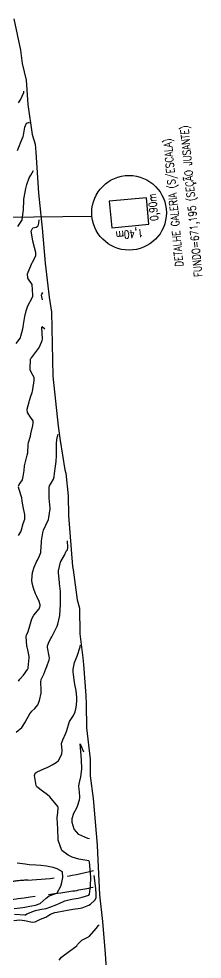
# Model space of a CAD drawing. Header units: metres. Extents: x 298520 to 308411, y 7433745 to 7450750.
# Drawn here: x 300777.6 to 300812, y 7444593.5 to 7444769.8 of the extents above; entities that cross this region are included whole.
import ezdxf

# ---------------------------------------------------------------- set-up
doc = ezdxf.new("R2010")
doc.units = ezdxf.units.M
doc.header["$LTSCALE"] = 10
doc.linetypes.add('CONTINUO', pattern=[0])
doc.linetypes.add('DASHED', pattern=[0.75, 0.5, -0.25])
for name, color, linetype in [('Area', 45, 'Continuous'), ('Curvas de Nivel 1m', 11, 'Continuous'), ('Curvas de Nivel 5m', 15, 'Continuous'), ('TEXTO', 45, 'Continuous'), ('Vias Secundárias', 230, 'DASHED')]:
    doc.layers.add(name, color=color, linetype=linetype)
doc.styles.add('ROMANS', font='romans', dxfattribs={"height": 0.2})

msp = doc.modelspace()

# ---------------------------------------------------------------- linework, layer by layer
at = {"layer": 'Area'}
msp.add_polyline3d([(300776.6, 7444769.79, 699.1), (300777.86, 7444763.94, 685.29), (300778.19, 7444761.44, 694.49), (300778.93, 7444758.27, 688.27), (300779.28, 7444753.75, 700.83), (300780.09, 7444748.1, 691.1), (300780.62, 7444746.28, 702.97), (300780.77, 7444744.78, 703.52), (300781.24, 7444737.07, 694.43), (300781.94, 7444730.56, 701.58), (300782.52, 7444723.97, 706.01), (300783.28, 7444717.6, 707.04), (300783.67, 7444714.82, 706.21), (300783.92, 7444702.82, 705.99), (300784.95, 7444693.44, 705.8), (300785.31, 7444690.71, 707.71), (300786.22, 7444685.25, 690.89), (300786.4, 7444684.64, 708.09), (300786.84, 7444680.34, 709.35), (300786.86, 7444676.67, 706.7), (300787.63, 7444667.14, 705.54), (300787.77, 7444666.51, 698.96), (300788.48, 7444660.86, 691.88), (300788.94, 7444659.28, 697.13), (300789.01, 7444654.52, 705.28), (300789.55, 7444649.96, 697.41), (300789.68, 7444648.77, 697.5), (300790.13, 7444642.94, 702.61), (300790.18, 7444641.29, 701.03), (300790.23, 7444636.85, 697.45), (300790.93, 7444630.99, 695.15), (300790.95, 7444627.87, 707.4), (300791.48, 7444623.64, 705.82), (300792.26, 7444614.87, 698.19), (300792.3, 7444613.43, 698.39), (300792.67, 7444605.56, 692.71), (300793.24, 7444600.53, 695.4), (300793.78, 7444594.48, 704.98), (300794.28, 7444586.93, 704)], dxfattribs=at)
at = {"layer": 'Curvas de Nivel 1m', "flags": 128}
for points, elevation in [([(300777.47, 7444754.01), (300777.9, 7444754.58), (300778.48, 7444756), (300778.48, 7444756.02), (300778.5, 7444756.22)], 686), ([(300777.3, 7444745.08), (300777.66, 7444746.01), (300777.88, 7444746.51), (300778.4, 7444747.72), (300778.46, 7444747.95), (300778.69, 7444749.46), (300779.02, 7444750.22), (300779.35, 7444750.33), (300779.56, 7444750.36)], 687), ([(300777.37, 7444730.84), (300778.15, 7444732), (300778.17, 7444732.04), (300778.21, 7444732.17), (300778.46, 7444734), (300778.5, 7444735.76), (300778.52, 7444736), (300778.58, 7444736.31), (300778.86, 7444737.99), (300779.04, 7444738.74), (300779.51, 7444739.98), (300779.79, 7444740.5), (300780.32, 7444741.36)], 688), ([(300777.03, 7444708.92), (300777.86, 7444710), (300777.89, 7444710.06), (300777.96, 7444710.27), (300778.32, 7444711.65), (300778.38, 7444712), (300778.43, 7444712.45), (300778.66, 7444713.99), (300778.93, 7444715.07), (300779.26, 7444715.98), (300780.04, 7444717.47), (300780.2, 7444717.81), (300780.21, 7444717.97), (300780.07, 7444719.97), (300779.26, 7444721.15), (300779.2, 7444721.98), (300779.92, 7444723.78), (300780.01, 7444723.97), (300780.04, 7444724.04), (300780.12, 7444724.16), (300780.73, 7444725.37), (300780.78, 7444725.96), (300780.27, 7444727.86), (300780.23, 7444727.97), (300780.17, 7444728.15), (300779.89, 7444729.97), (300780.2, 7444730.59), (300780.82, 7444730.72), (300781.2, 7444730.96), (300781.33, 7444731.45), (300781.38, 7444732.09)], 689), ([(300777.53, 7444645.64), (300777.76, 7444645.99), (300778.43, 7444646.75), (300779.21, 7444647.78), (300779.28, 7444647.91), (300779.31, 7444647.98), (300779.34, 7444648.1), (300779.52, 7444649.98), (300779.5, 7444650.24), (300779.25, 7444651.46), (300779.1, 7444651.98), (300779.05, 7444652.18), (300778.94, 7444653.98), (300779, 7444654.27), (300779.29, 7444654.92), (300779.61, 7444655.98), (300780, 7444657.3), (300780.39, 7444657.96), (300781.35, 7444659.19), (300781.57, 7444659.72), (300781.57, 7444659.95), (300781.36, 7444660.57), (300780.91, 7444661.49), (300780.7, 7444661.96), (300780.32, 7444663.03), (300780.07, 7444663.97), (300780.01, 7444664.57), (300780.14, 7444665.97), (300780.44, 7444666.97), (300780.88, 7444667.96), (300781.09, 7444668.31), (300781.46, 7444669.1), (300781.67, 7444669.75), (300781.71, 7444669.95), (300781.8, 7444671.64), (300781.83, 7444671.95), (300782.04, 7444673.42), (300782.19, 7444673.94), (300782.6, 7444674.87), (300783.1, 7444675.93), (300783.21, 7444676.27), (300783.47, 7444677.93), (300783.47, 7444678.02), (300783.25, 7444679.93), (300783.24, 7444680.29), (300783.27, 7444681.93), (300783.32, 7444682.23), (300783.63, 7444682.75), (300784.07, 7444683.49), (300784.17, 7444683.92), (300784.25, 7444684.52), (300784.45, 7444685.92), (300784.54, 7444686.78), (300784.64, 7444687.92), (300784.66, 7444688.96), (300784.62, 7444690.09), (300784.71, 7444690.95), (300784.83, 7444691.51), (300784.93, 7444691.89)], 691), ([(300777.06, 7444636.07), (300778.15, 7444636.92), (300778.82, 7444637.98), (300778.9, 7444638.17), (300779.1, 7444638.63), (300779.61, 7444639.47), (300780.03, 7444639.97), (300780.58, 7444640.5), (300781.13, 7444641.2), (300781.45, 7444641.96), (300781.76, 7444643.34), (300781.78, 7444643.94), (300781.68, 7444645.44), (300781.77, 7444645.94), (300782.23, 7444646.91), (300782.65, 7444647.94), (300782.79, 7444648.37), (300783.23, 7444649.62), (300783.32, 7444649.85), (300783.32, 7444649.93), (300783.24, 7444650.33), (300782.92, 7444651.93), (300782.95, 7444652.24), (300783.27, 7444653.04), (300783.57, 7444653.63), (300783.74, 7444653.93), (300784.28, 7444654.94), (300784.78, 7444655.92), (300784.91, 7444656.31), (300785.23, 7444657.91), (300785.24, 7444658.01), (300785.35, 7444659.91), (300785.41, 7444661.91), (300785.38, 7444662.44), (300785.21, 7444663.91), (300785.17, 7444664.14), (300785, 7444665.91), (300785.03, 7444666.31), (300785.35, 7444667.91), (300785.38, 7444667.98), (300785.45, 7444668.05), (300786.15, 7444669.21), (300786.42, 7444669.99), (300786.7, 7444670.22), (300786.78, 7444670.68), (300786.68, 7444671.92)], 692), ([(300776.75, 7444601.92), (300778.66, 7444601.83), (300778.8, 7444601.84), (300779.08, 7444601.98), (300780.17, 7444602.46), (300780.67, 7444602.61), (300781.5, 7444602.78), (300782.67, 7444603.01), (300783.38, 7444603.22), (300784.68, 7444603.73), (300784.81, 7444603.78), (300785.1, 7444603.91), (300786.18, 7444604.41), (300786.69, 7444604.56), (300787.53, 7444604.72), (300788.69, 7444604.94), (300789.42, 7444605.12), (300790.7, 7444605.52), (300790.84, 7444605.7), (300791.04, 7444607.2), (300791.06, 7444608.87), (300790.8, 7444611.75), (300790.78, 7444611.88), (300790.69, 7444611.93), (300788.79, 7444612.25), (300787.55, 7444612.64), (300786.79, 7444612.99), (300785.62, 7444613.9), (300784.94, 7444615.79), (300784.93, 7444615.91), (300784.85, 7444617.91), (300784.73, 7444619.91), (300784.74, 7444620.04), (300784.89, 7444620.95), (300784.96, 7444621.85), (300784.97, 7444621.91), (300784.96, 7444621.97), (300784.91, 7444622.14), (300783.37, 7444623.93), (300782.93, 7444624.32), (300782, 7444625.01), (300780.94, 7444625.83), (300780.86, 7444625.96), (300780.82, 7444626.08), (300780.52, 7444627.96), (300780.6, 7444628.34), (300780.98, 7444628.64), (300782.24, 7444629.2), (300782.99, 7444629.52), (300783.27, 7444629.64), (300783.81, 7444629.92), (300784.55, 7444630.36), (300785, 7444630.77), (300785.65, 7444631.9), (300785.71, 7444632.59), (300785.59, 7444633.9), (300785.79, 7444634.64), (300786.38, 7444635.89), (300786.56, 7444636.39), (300787.02, 7444637.88), (300787.09, 7444638.03), (300787.79, 7444639.19), (300788.12, 7444639.87), (300788.3, 7444640.69), (300788.45, 7444641.87), (300788.46, 7444642.55), (300788.29, 7444643.87), (300788.08, 7444644.96), (300787.92, 7444645.87), (300787.73, 7444647.35), (300787.73, 7444647.87), (300787.99, 7444649.11), (300788.32, 7444649.87), (300788.59, 7444650.51), (300789, 7444651.86), (300789.04, 7444652.08), (300789.07, 7444652.24), (300789.11, 7444652.32), (300789.14, 7444652.35), (300789.15, 7444652.38)], 693), ([(300790.82, 7444616.08), (300790.52, 7444616.15), (300788.84, 7444616.87), (300787.96, 7444617.87), (300787.6, 7444619.14), (300787.59, 7444619.87), (300787.89, 7444620.87), (300788.42, 7444621.86), (300788.56, 7444622.21), (300788.92, 7444623.38), (300789.03, 7444623.75), (300789.03, 7444623.86), (300788.93, 7444624.84), (300788.82, 7444625.86), (300788.83, 7444625.98), (300788.95, 7444626.63), (300789.18, 7444627.65), (300789.36, 7444629.09), (300789.31, 7444630.94), (300789.04, 7444633.86), (300789.71, 7444632.38)], 694), ([(300776.67, 7444603.02), (300777.83, 7444603.15), (300778.68, 7444603.24), (300779.29, 7444603.36), (300780.68, 7444603.65), (300781.57, 7444603.95), (300782.69, 7444604.94), (300783.24, 7444605.38), (300784.7, 7444605.89), (300784.72, 7444605.89), (300784.76, 7444605.91), (300785.47, 7444607.16), (300785.63, 7444607.9), (300785.82, 7444608.82), (300785.77, 7444609.9), (300784.76, 7444610.41), (300784, 7444610.68), (300782.77, 7444610.93), (300781.67, 7444611.05), (300780.77, 7444611.15), (300779.53, 7444611.21), (300778.77, 7444611.29), (300777.26, 7444611.51)], 692), ([(300776.64, 7444600.77), (300777.77, 7444600.87), (300778.64, 7444600.76), (300780.14, 7444600.46), (300780.64, 7444600.49), (300781.63, 7444600.97), (300782.65, 7444601.4), (300782.99, 7444601.6), (300783.49, 7444601.92), (300784.33, 7444602.25), (300784.67, 7444602.33), (300786.02, 7444602.54), (300786.67, 7444602.68), (300787.68, 7444602.88), (300788.67, 7444602.97), (300789.42, 7444603.11), (300790.68, 7444603.64), (300791, 7444603.84), (300791.9, 7444604.61), (300792.08, 7444605.06), (300792.09, 7444605.66), (300791.99, 7444606.75), (300791.67, 7444609.2)], 694)]:
    msp.add_lwpolyline(points, dxfattribs=dict(at, elevation=elevation))
at = {"layer": 'Curvas de Nivel 5m', "flags": 128}
for points, elevation in [([(300782.03, 7444717.11), (300781.84, 7444717.95), (300781.86, 7444718.14), (300782.05, 7444718.5)], 690), ([(300777.47, 7444682.15), (300777.62, 7444682.46), (300778.25, 7444683.38), (300778.38, 7444683.99), (300778.54, 7444685.11), (300778.65, 7444685.99), (300778.91, 7444687.23), (300779.15, 7444687.99), (300779.22, 7444688.45), (300779.3, 7444689.98), (300779.37, 7444690.33), (300779.73, 7444691.57), (300779.83, 7444691.98), (300780.18, 7444693.55), (300780.25, 7444693.97), (300780.22, 7444694.43), (300779.77, 7444695.09), (300779.2, 7444695.99), (300779.14, 7444696.63), (300779.47, 7444697.98), (300779.55, 7444698.24), (300779.82, 7444699.02), (300780.06, 7444699.75), (300780.11, 7444699.98), (300780.16, 7444700.3), (300780.45, 7444701.97), (300780.41, 7444702.53), (300779.87, 7444703.53), (300779.69, 7444703.98), (300779.69, 7444704.16), (300779.77, 7444705.98), (300779.8, 7444706.08), (300779.91, 7444706.21), (300781.27, 7444707.96), (300781.49, 7444708.4), (300781.95, 7444709.46), (300782.01, 7444709.76), (300781.96, 7444710.89), (300781.86, 7444711.84), (300781.88, 7444711.95), (300781.97, 7444712.09), (300782.42, 7444711.67)], 690), ([(300777.51, 7444672.93), (300777.93, 7444673.58), (300778.09, 7444673.99), (300778.35, 7444675.17), (300778.66, 7444675.99), (300778.7, 7444676.84), (300778.41, 7444677.99), (300778.2, 7444679.38), (300778.12, 7444679.99), (300777.61, 7444681.54), (300777.47, 7444682)], 690), ([(300785.13, 7444593.33), (300785.58, 7444593.9), (300786.15, 7444594.32), (300786.57, 7444594.6), (300788.27, 7444595.86), (300788.42, 7444596.02), (300788.59, 7444596.26), (300789.4, 7444597.05), (300790.61, 7444597.67), (300790.71, 7444597.74), (300790.81, 7444597.84), (300792.08, 7444599.27), (300792.54, 7444599.81), (300792.58, 7444599.86), (300792.63, 7444599.94)], 695)]:
    msp.add_lwpolyline(points, dxfattribs=dict(at, elevation=elevation))
at = {"layer": 'TEXTO', "linetype": 'CONTINUO'}
msp.add_polyline3d([(300801.5, 7444736.24, 0), (300794.54, 7444735.58, 0), (300795, 7444730.61, 0), (300801.97, 7444731.26, 0), (300801.5, 7444736.24, 0)], close=True, dxfattribs=at)
msp.add_polyline3d([(300590.13, 7444730.45, 0), (300791.28, 7444732.77, 0)], dxfattribs=at)
msp.add_circle((300798.25, 7444733.42), 7, dxfattribs=at)
at = {"layer": 'Vias Secundárias'}
for points in [[(300559.08, 7444754.37, -0.014807), (300565.53, 7444753.37, 0.058405), (300580.64, 7444752.13, -0.035494), (300587.87, 7444751.87, 0.074564), (300595.12, 7444752.17, -0.133781), (300608.43, 7444751.16, -0.343552), (300609.2, 7444749.95), (300610.39, 7444747.3), (300613.87, 7444741.2, 0.080276), (300621.21, 7444732.08, -0.004495), (300634.51, 7444719.9, 0.000727), (300648.54, 7444706.85, -0.041794), (300666.58, 7444687.08, -0.000138), (300686.64, 7444661.01, 0.086211), (300693.55, 7444654.66, -0.124287), (300698.74, 7444649.11, 0.051054), (300702.41, 7444643.83, -0.011751), (300707.92, 7444637.09, 0.016313), (300722.54, 7444619.54, 0.026933), (300726.6, 7444615.44, 0.141226), (300750.01, 7444603.98, 0.077486), (300768.24, 7444603.61, 0.000458), (300786.57, 7444606.11, 0.025927), (300792.59, 7444607.26)], [(300658.78, 7444711.27), (300657.45, 7444710.02, 0.065904), (300656.55, 7444708.91, 0.260314), (300656.39, 7444704.96, 0.093916), (300660.42, 7444699.72, -0.024515), (300667.69, 7444692.57, -0.074843), (300672.75, 7444685.09, 0.064331), (300675.48, 7444680.87, -0.010056), (300685.58, 7444668.44, 0.038676), (300692.38, 7444661, -0.037939), (300702.36, 7444650.1, 0.011503), (300716.4, 7444633.03, 0.014593), (300728.33, 7444619.98, 0.104298), (300741.56, 7444611.06, 0.073122), (300757.31, 7444607.22, 0.066938), (300775.95, 7444607.97, -0.034637), (300779.23, 7444608.32, 0.059156), (300792.45, 7444610.37, -0.136793)]]:
    msp.add_lwpolyline(points, format="xyb", dxfattribs=at)

# ---------------------------------------------------------------- texts
at = {"layer": 'TEXTO', "style": 'ROMANS', "width": 0.8}
for s, rotation, p in [('FUNDO=671,195 (SEÇÃO JUSANTE)', 95.3508, (300811.99, 7444721.48)), ('DETALHE GALERIA (S/ESCALA)', 95.3508, (300808.42, 7444723.39)), ('0,90m', 95.3508, (300803.73, 7444731.97)), ('1,40m', 185.3508, (300800.81, 7444730.39))]:
    msp.add_text(s, height=1.5, rotation=rotation, dxfattribs=at).set_placement(p)

doc.saveas('drawing.dxf')
